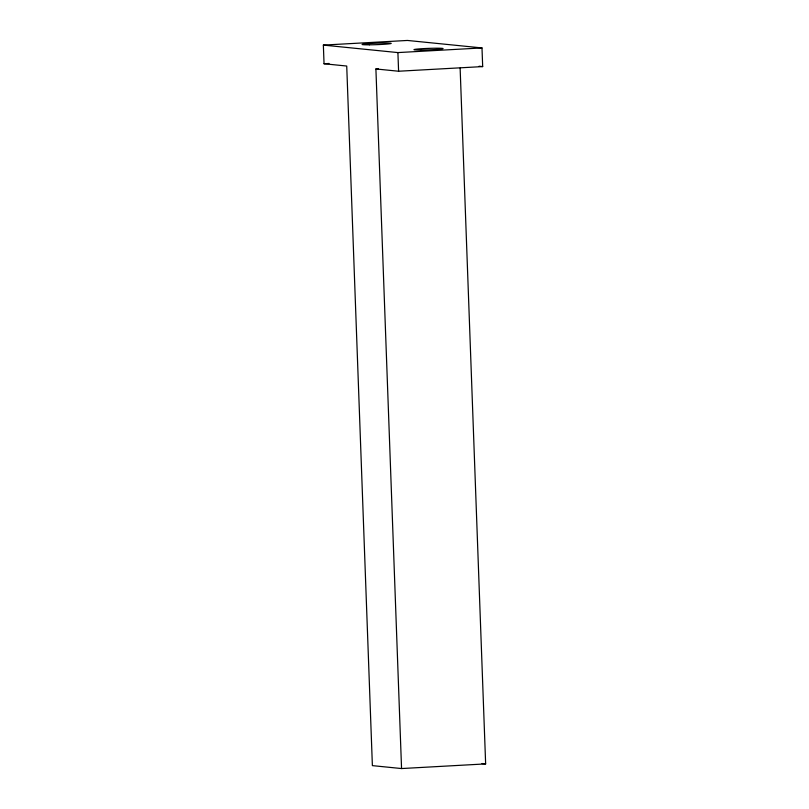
<?xml version="1.0" encoding="UTF-8"?>
<svg xmlns="http://www.w3.org/2000/svg" width="809" height="809" viewBox="0 0 809 809"><rect width="100%" height="100%" fill="white"/><g stroke="black" fill="none" stroke-linecap="round" stroke-linejoin="round"><path stroke-width="1.21" d="M401.557 768.55L372.383 765.627L346.727 66.035L324.045 63.759L323.357 45.102L407.443 40.45L481.992 47.933L482.68 66.581L398.594 71.232L375.902 68.957L401.557 768.55L485.643 763.898L460.129 68.098M323.357 45.102L397.907 52.585L481.992 47.933M324.045 63.759L329.061 63.476M375.902 68.957L378.41 68.826M479.1 66.227L482.68 66.581M482.002 763.534L485.643 763.898M397.907 52.585L398.594 71.232M421.196 50.016A14.491 0.728 -2.1 0 0 443.079 48.601A14.491 0.728 -2.1 0 0 421.54 48.732A14.491 0.728 -2.1 0 0 421.196 50.016M369.339 44.819A14.491 0.728 -2.1 0 0 391.222 43.393A14.491 0.728 -2.1 0 0 369.683 43.534A14.491 0.728 -2.1 0 0 369.339 44.819"/></g></svg>
